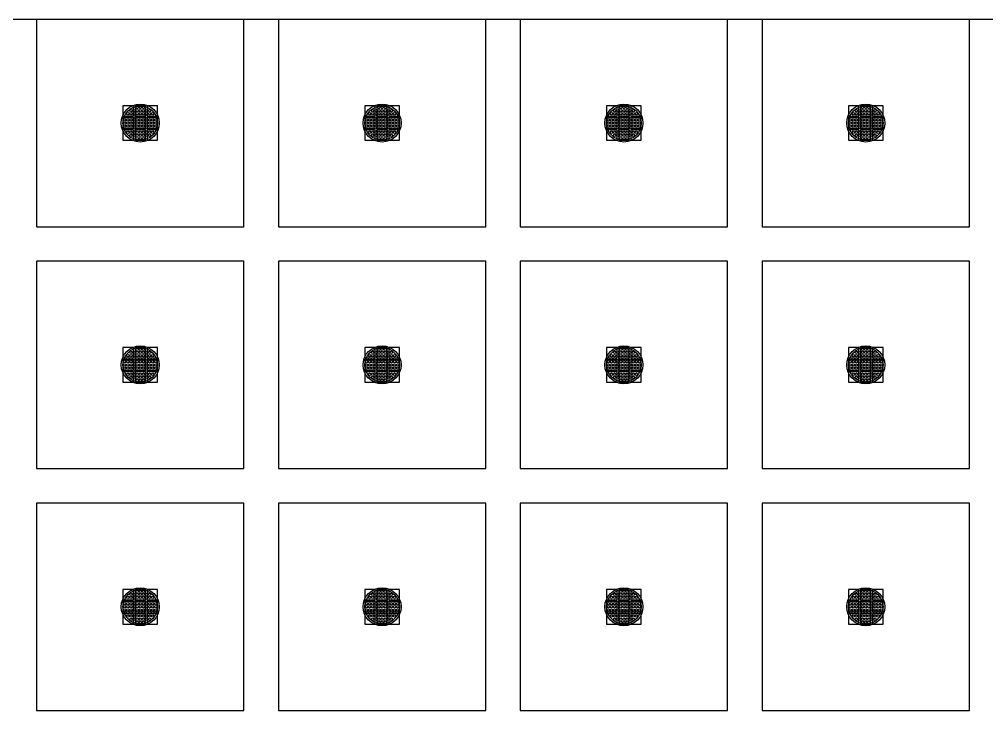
# Model space of a CAD drawing. Extents: x -49 to 54, y -38 to 38.
# Drawn here: x -25.5 to 2.5, y 17.41 to 38 of the extents above; entities that cross this region are included whole.
import ezdxf

# ---------------------------------------------------------------- set-up
doc = ezdxf.new("R2010")
doc.units = 0
for name, color, linetype in [('BACK_LAYER', 5, 'CONTINUOUS'), ('CELL_GRID', 8, 'CONTINUOUS'), ('COND_LAYER_LOWER_ELECTRODE', 6, 'CONTINUOUS'), ('CONDUCTIVE_LAYER_BACK_LAYER', 2, 'CONTINUOUS'), ('EMITTER', 3, 'CONTINUOUS'), ('LOWER_ELECTRODE', 1, 'CONTINUOUS'), ('OUTLINE', 7, 'CONTINUOUS')]:
    doc.layers.add(name, color=color, linetype=linetype)

msp = doc.modelspace()

# ---------------------------------------------------------------- linework, layer by layer
at = {"layer": 'BACK_LAYER'}
for points in [[(-22.5, 35.2), (-22.2, 35.2), (-22.2, 35.5), (-22.5, 35.5)], [(-22.15, 35.2), (-21.85, 35.2), (-21.85, 35.5), (-22.15, 35.5)], [(-21.8, 35.2), (-21.5, 35.2), (-21.5, 35.5), (-21.8, 35.5)], [(-15.5, 35.2), (-15.2, 35.2), (-15.2, 35.5), (-15.5, 35.5)], [(-15.15, 35.2), (-14.85, 35.2), (-14.85, 35.5), (-15.15, 35.5)], [(-14.8, 35.2), (-14.5, 35.2), (-14.5, 35.5), (-14.8, 35.5)], [(-8.5, 35.2), (-8.2, 35.2), (-8.2, 35.5), (-8.5, 35.5)], [(-8.15, 35.2), (-7.85, 35.2), (-7.85, 35.5), (-8.15, 35.5)], [(-7.8, 35.2), (-7.5, 35.2), (-7.5, 35.5), (-7.8, 35.5)], [(-1.5, 35.2), (-1.2, 35.2), (-1.2, 35.5), (-1.5, 35.5)], [(-1.15, 35.2), (-0.85, 35.2), (-0.85, 35.5), (-1.15, 35.5)], [(-0.8, 35.2), (-0.5, 35.2), (-0.5, 35.5), (-0.8, 35.5)], [(-22.5, 34.85), (-22.2, 34.85), (-22.2, 35.15), (-22.5, 35.15)], [(-22.15, 34.85), (-21.85, 34.85), (-21.85, 35.15), (-22.15, 35.15)], [(-21.8, 34.85), (-21.5, 34.85), (-21.5, 35.15), (-21.8, 35.15)], [(-15.5, 34.85), (-15.2, 34.85), (-15.2, 35.15), (-15.5, 35.15)], [(-15.15, 34.85), (-14.85, 34.85), (-14.85, 35.15), (-15.15, 35.15)], [(-14.8, 34.85), (-14.5, 34.85), (-14.5, 35.15), (-14.8, 35.15)], [(-8.5, 34.85), (-8.2, 34.85), (-8.2, 35.15), (-8.5, 35.15)], [(-8.15, 34.85), (-7.85, 34.85), (-7.85, 35.15), (-8.15, 35.15)], [(-7.8, 34.85), (-7.5, 34.85), (-7.5, 35.15), (-7.8, 35.15)], [(-1.5, 34.85), (-1.2, 34.85), (-1.2, 35.15), (-1.5, 35.15)], [(-1.15, 34.85), (-0.85, 34.85), (-0.85, 35.15), (-1.15, 35.15)], [(-0.8, 34.85), (-0.5, 34.85), (-0.5, 35.15), (-0.8, 35.15)], [(-22.5, 34.5), (-22.2, 34.5), (-22.2, 34.8), (-22.5, 34.8)], [(-22.15, 34.5), (-21.85, 34.5), (-21.85, 34.8), (-22.15, 34.8)], [(-21.8, 34.5), (-21.5, 34.5), (-21.5, 34.8), (-21.8, 34.8)], [(-15.5, 34.5), (-15.2, 34.5), (-15.2, 34.8), (-15.5, 34.8)], [(-15.15, 34.5), (-14.85, 34.5), (-14.85, 34.8), (-15.15, 34.8)], [(-14.8, 34.5), (-14.5, 34.5), (-14.5, 34.8), (-14.8, 34.8)], [(-8.5, 34.5), (-8.2, 34.5), (-8.2, 34.8), (-8.5, 34.8)], [(-8.15, 34.5), (-7.85, 34.5), (-7.85, 34.8), (-8.15, 34.8)], [(-7.8, 34.5), (-7.5, 34.5), (-7.5, 34.8), (-7.8, 34.8)], [(-1.5, 34.5), (-1.2, 34.5), (-1.2, 34.8), (-1.5, 34.8)], [(-1.15, 34.5), (-0.85, 34.5), (-0.85, 34.8), (-1.15, 34.8)], [(-0.8, 34.5), (-0.5, 34.5), (-0.5, 34.8), (-0.8, 34.8)], [(-22.5, 28.2), (-22.2, 28.2), (-22.2, 28.5), (-22.5, 28.5)], [(-22.15, 28.2), (-21.85, 28.2), (-21.85, 28.5), (-22.15, 28.5)], [(-21.8, 28.2), (-21.5, 28.2), (-21.5, 28.5), (-21.8, 28.5)], [(-15.5, 28.2), (-15.2, 28.2), (-15.2, 28.5), (-15.5, 28.5)], [(-15.15, 28.2), (-14.85, 28.2), (-14.85, 28.5), (-15.15, 28.5)], [(-14.8, 28.2), (-14.5, 28.2), (-14.5, 28.5), (-14.8, 28.5)], [(-8.5, 28.2), (-8.2, 28.2), (-8.2, 28.5), (-8.5, 28.5)], [(-8.15, 28.2), (-7.85, 28.2), (-7.85, 28.5), (-8.15, 28.5)], [(-7.8, 28.2), (-7.5, 28.2), (-7.5, 28.5), (-7.8, 28.5)], [(-1.5, 28.2), (-1.2, 28.2), (-1.2, 28.5), (-1.5, 28.5)], [(-1.15, 28.2), (-0.85, 28.2), (-0.85, 28.5), (-1.15, 28.5)], [(-0.8, 28.2), (-0.5, 28.2), (-0.5, 28.5), (-0.8, 28.5)], [(-22.5, 27.85), (-22.2, 27.85), (-22.2, 28.15), (-22.5, 28.15)], [(-22.15, 27.85), (-21.85, 27.85), (-21.85, 28.15), (-22.15, 28.15)], [(-21.8, 27.85), (-21.5, 27.85), (-21.5, 28.15), (-21.8, 28.15)], [(-15.5, 27.85), (-15.2, 27.85), (-15.2, 28.15), (-15.5, 28.15)], [(-15.15, 27.85), (-14.85, 27.85), (-14.85, 28.15), (-15.15, 28.15)], [(-14.8, 27.85), (-14.5, 27.85), (-14.5, 28.15), (-14.8, 28.15)], [(-8.5, 27.85), (-8.2, 27.85), (-8.2, 28.15), (-8.5, 28.15)], [(-8.15, 27.85), (-7.85, 27.85), (-7.85, 28.15), (-8.15, 28.15)], [(-7.8, 27.85), (-7.5, 27.85), (-7.5, 28.15), (-7.8, 28.15)], [(-1.5, 27.85), (-1.2, 27.85), (-1.2, 28.15), (-1.5, 28.15)], [(-1.15, 27.85), (-0.85, 27.85), (-0.85, 28.15), (-1.15, 28.15)], [(-0.8, 27.85), (-0.5, 27.85), (-0.5, 28.15), (-0.8, 28.15)], [(-22.5, 27.5), (-22.2, 27.5), (-22.2, 27.8), (-22.5, 27.8)], [(-22.15, 27.5), (-21.85, 27.5), (-21.85, 27.8), (-22.15, 27.8)], [(-21.8, 27.5), (-21.5, 27.5), (-21.5, 27.8), (-21.8, 27.8)], [(-15.5, 27.5), (-15.2, 27.5), (-15.2, 27.8), (-15.5, 27.8)], [(-15.15, 27.5), (-14.85, 27.5), (-14.85, 27.8), (-15.15, 27.8)], [(-14.8, 27.5), (-14.5, 27.5), (-14.5, 27.8), (-14.8, 27.8)], [(-8.5, 27.5), (-8.2, 27.5), (-8.2, 27.8), (-8.5, 27.8)], [(-8.15, 27.5), (-7.85, 27.5), (-7.85, 27.8), (-8.15, 27.8)], [(-7.8, 27.5), (-7.5, 27.5), (-7.5, 27.8), (-7.8, 27.8)], [(-1.5, 27.5), (-1.2, 27.5), (-1.2, 27.8), (-1.5, 27.8)], [(-1.15, 27.5), (-0.85, 27.5), (-0.85, 27.8), (-1.15, 27.8)], [(-0.8, 27.5), (-0.5, 27.5), (-0.5, 27.8), (-0.8, 27.8)], [(-22.5, 21.2), (-22.2, 21.2), (-22.2, 21.5), (-22.5, 21.5)], [(-22.15, 21.2), (-21.85, 21.2), (-21.85, 21.5), (-22.15, 21.5)], [(-21.8, 21.2), (-21.5, 21.2), (-21.5, 21.5), (-21.8, 21.5)], [(-15.5, 21.2), (-15.2, 21.2), (-15.2, 21.5), (-15.5, 21.5)], [(-15.15, 21.2), (-14.85, 21.2), (-14.85, 21.5), (-15.15, 21.5)], [(-14.8, 21.2), (-14.5, 21.2), (-14.5, 21.5), (-14.8, 21.5)], [(-8.5, 21.2), (-8.2, 21.2), (-8.2, 21.5), (-8.5, 21.5)], [(-8.15, 21.2), (-7.85, 21.2), (-7.85, 21.5), (-8.15, 21.5)], [(-7.8, 21.2), (-7.5, 21.2), (-7.5, 21.5), (-7.8, 21.5)], [(-1.5, 21.2), (-1.2, 21.2), (-1.2, 21.5), (-1.5, 21.5)], [(-1.15, 21.2), (-0.85, 21.2), (-0.85, 21.5), (-1.15, 21.5)], [(-0.8, 21.2), (-0.5, 21.2), (-0.5, 21.5), (-0.8, 21.5)], [(-22.5, 20.85), (-22.2, 20.85), (-22.2, 21.15), (-22.5, 21.15)], [(-22.15, 20.85), (-21.85, 20.85), (-21.85, 21.15), (-22.15, 21.15)], [(-21.8, 20.85), (-21.5, 20.85), (-21.5, 21.15), (-21.8, 21.15)], [(-15.5, 20.85), (-15.2, 20.85), (-15.2, 21.15), (-15.5, 21.15)], [(-15.15, 20.85), (-14.85, 20.85), (-14.85, 21.15), (-15.15, 21.15)], [(-14.8, 20.85), (-14.5, 20.85), (-14.5, 21.15), (-14.8, 21.15)], [(-8.5, 20.85), (-8.2, 20.85), (-8.2, 21.15), (-8.5, 21.15)], [(-8.15, 20.85), (-7.85, 20.85), (-7.85, 21.15), (-8.15, 21.15)], [(-7.8, 20.85), (-7.5, 20.85), (-7.5, 21.15), (-7.8, 21.15)], [(-1.5, 20.85), (-1.2, 20.85), (-1.2, 21.15), (-1.5, 21.15)], [(-1.15, 20.85), (-0.85, 20.85), (-0.85, 21.15), (-1.15, 21.15)], [(-0.8, 20.85), (-0.5, 20.85), (-0.5, 21.15), (-0.8, 21.15)], [(-22.5, 20.5), (-22.2, 20.5), (-22.2, 20.8), (-22.5, 20.8)], [(-22.15, 20.5), (-21.85, 20.5), (-21.85, 20.8), (-22.15, 20.8)], [(-21.8, 20.5), (-21.5, 20.5), (-21.5, 20.8), (-21.8, 20.8)], [(-15.5, 20.5), (-15.2, 20.5), (-15.2, 20.8), (-15.5, 20.8)], [(-15.15, 20.5), (-14.85, 20.5), (-14.85, 20.8), (-15.15, 20.8)], [(-14.8, 20.5), (-14.5, 20.5), (-14.5, 20.8), (-14.8, 20.8)], [(-8.5, 20.5), (-8.2, 20.5), (-8.2, 20.8), (-8.5, 20.8)], [(-8.15, 20.5), (-7.85, 20.5), (-7.85, 20.8), (-8.15, 20.8)], [(-7.8, 20.5), (-7.5, 20.5), (-7.5, 20.8), (-7.8, 20.8)], [(-1.5, 20.5), (-1.2, 20.5), (-1.2, 20.8), (-1.5, 20.8)], [(-1.15, 20.5), (-0.85, 20.5), (-0.85, 20.8), (-1.15, 20.8)], [(-0.8, 20.5), (-0.5, 20.5), (-0.5, 20.8), (-0.8, 20.8)]]:
    msp.add_lwpolyline(points, close=True, dxfattribs=at)
at = {"layer": 'CELL_GRID'}
for points in [[(-25, 32), (-19, 32), (-19, 38), (-25, 38)], [(-18, 32), (-12, 32), (-12, 38), (-18, 38)], [(-11, 32), (-5, 32), (-5, 38), (-11, 38)], [(-4, 32), (2, 32), (2, 38), (-4, 38)], [(-25, 25), (-19, 25), (-19, 31), (-25, 31)], [(-18, 25), (-12, 25), (-12, 31), (-18, 31)], [(-11, 25), (-5, 25), (-5, 31), (-11, 31)], [(-4, 25), (2, 25), (2, 31), (-4, 31)], [(-25, 18), (-19, 18), (-19, 24), (-25, 24)], [(-18, 18), (-12, 18), (-12, 24), (-18, 24)], [(-11, 18), (-5, 18), (-5, 24), (-11, 24)], [(-4, 18), (2, 18), (2, 24), (-4, 24)]]:
    msp.add_lwpolyline(points, close=True, dxfattribs=at)
at = {"layer": 'COND_LAYER_LOWER_ELECTRODE'}
for centre in [(-22, 35), (-15, 35), (-8, 35), (-1, 35), (-22, 28), (-15, 28), (-8, 28), (-1, 28), (-22, 21), (-15, 21), (-8, 21), (-1, 21)]:
    msp.add_circle(centre, 0.55, dxfattribs=at)
at = {"layer": 'CONDUCTIVE_LAYER_BACK_LAYER'}
msp.add_lwpolyline([(-49.4, -38), (54.4, -38), (54.4, 38), (-49.4, 38)], close=True, dxfattribs=at)
at = {"layer": 'EMITTER'}
for centre in [(-22, 35), (-15, 35), (-8, 35), (-1, 35), (-22, 28), (-15, 28), (-8, 28), (-1, 28), (-22, 21), (-15, 21), (-8, 21), (-1, 21)]:
    msp.add_circle(centre, 0.5, dxfattribs=at)
at = {"layer": 'LOWER_ELECTRODE'}
for centre in [(-22.36, 35.27), (-22.27, 35.36), (-22.27, 35.27), (-22.18, 35.36), (-22.18, 35.27), (-22.09, 35.45), (-22.09, 35.36), (-22.09, 35.27), (-22, 35.45), (-22, 35.36), (-22, 35.27), (-21.91, 35.45), (-21.91, 35.36), (-21.91, 35.27), (-21.82, 35.36), (-21.82, 35.27), (-21.73, 35.36), (-21.73, 35.27), (-21.64, 35.27), (-15.36, 35.27), (-15.27, 35.36), (-15.27, 35.27), (-15.18, 35.36), (-15.18, 35.27), (-15.09, 35.45), (-15.09, 35.36), (-15.09, 35.27), (-15, 35.45), (-15, 35.36), (-15, 35.27), (-14.91, 35.45), (-14.91, 35.36), (-14.91, 35.27), (-14.82, 35.36), (-14.82, 35.27), (-14.73, 35.36), (-14.73, 35.27), (-14.64, 35.27), (-8.36, 35.27), (-8.27, 35.36), (-8.27, 35.27), (-8.18, 35.36), (-8.18, 35.27), (-8.09, 35.45), (-8.09, 35.36), (-8.09, 35.27), (-8, 35.45), (-8, 35.36), (-8, 35.27), (-7.91, 35.45), (-7.91, 35.36), (-7.91, 35.27), (-7.82, 35.36), (-7.82, 35.27), (-7.73, 35.36), (-7.73, 35.27), (-7.64, 35.27), (-1.36, 35.27), (-1.27, 35.36), (-1.27, 35.27), (-1.18, 35.36), (-1.18, 35.27), (-1.09, 35.45), (-1.09, 35.36), (-1.09, 35.27), (-1, 35.45), (-1, 35.36), (-1, 35.27), (-0.91, 35.45), (-0.91, 35.36), (-0.91, 35.27), (-0.82, 35.36), (-0.82, 35.27), (-0.73, 35.36), (-0.73, 35.27), (-0.64, 35.27), (-22.45, 35.09), (-22.45, 35), (-22.36, 35.18), (-22.36, 35.09), (-22.36, 35), (-22.27, 35.18), (-22.27, 35.09), (-22.27, 35), (-22.18, 35.18), (-22.18, 35.09), (-22.18, 35), (-22.09, 35.18), (-22.09, 35.09), (-22.09, 35), (-22, 35.18), (-22, 35.09), (-22, 35), (-21.91, 35.18), (-21.91, 35.09), (-21.91, 35), (-21.82, 35.18), (-21.82, 35.09), (-21.82, 35), (-21.73, 35.18), (-21.73, 35.09), (-21.73, 35), (-21.64, 35.18), (-21.64, 35.09), (-21.64, 35), (-21.55, 35.09), (-21.55, 35), (-15.45, 35.09), (-15.45, 35), (-15.36, 35.18), (-15.36, 35.09), (-15.36, 35), (-15.27, 35.18), (-15.27, 35.09), (-15.27, 35), (-15.18, 35.18), (-15.18, 35.09), (-15.18, 35), (-15.09, 35.18), (-15.09, 35.09), (-15.09, 35), (-15, 35.18), (-15, 35.09), (-15, 35), (-14.91, 35.18), (-14.91, 35.09), (-14.91, 35), (-14.82, 35.18), (-14.82, 35.09), (-14.82, 35), (-14.73, 35.18), (-14.73, 35.09), (-14.73, 35), (-14.64, 35.18), (-14.64, 35.09), (-14.64, 35), (-14.55, 35.09), (-14.55, 35), (-8.45, 35.09), (-8.45, 35), (-8.36, 35.18), (-8.36, 35.09), (-8.36, 35), (-8.27, 35.18), (-8.27, 35.09), (-8.27, 35), (-8.18, 35.18), (-8.18, 35.09), (-8.18, 35), (-8.09, 35.18), (-8.09, 35.09), (-8.09, 35), (-8, 35.18), (-8, 35.09), (-8, 35), (-7.91, 35.18), (-7.91, 35.09), (-7.91, 35), (-7.82, 35.18), (-7.82, 35.09), (-7.82, 35), (-7.73, 35.18), (-7.73, 35.09), (-7.73, 35), (-7.64, 35.18), (-7.64, 35.09), (-7.64, 35), (-7.55, 35.09), (-7.55, 35), (-1.45, 35.09), (-1.45, 35), (-1.36, 35.18), (-1.36, 35.09), (-1.36, 35), (-1.27, 35.18), (-1.27, 35.09), (-1.27, 35), (-1.18, 35.18), (-1.18, 35.09), (-1.18, 35), (-1.09, 35.18), (-1.09, 35.09), (-1.09, 35), (-1, 35.18), (-1, 35.09), (-1, 35), (-0.91, 35.18), (-0.91, 35.09), (-0.91, 35), (-0.82, 35.18), (-0.82, 35.09), (-0.82, 35), (-0.73, 35.18), (-0.73, 35.09), (-0.73, 35), (-0.64, 35.18), (-0.64, 35.09), (-0.64, 35), (-0.55, 35.09), (-0.55, 35), (-22.45, 34.91), (-22.36, 34.91), (-22.36, 34.82), (-22.36, 34.73), (-22.27, 34.91), (-22.27, 34.82), (-22.27, 34.73), (-22.18, 34.91), (-22.18, 34.82), (-22.18, 34.73), (-22.09, 34.91), (-22.09, 34.82), (-22.09, 34.73), (-22, 34.91), (-22, 34.82), (-22, 34.73), (-21.91, 34.91), (-21.91, 34.82), (-21.91, 34.73), (-21.82, 34.91), (-21.82, 34.82), (-21.82, 34.73), (-21.73, 34.91), (-21.73, 34.82), (-21.73, 34.73), (-21.64, 34.91), (-21.64, 34.82), (-21.64, 34.73), (-21.55, 34.91), (-15.45, 34.91), (-15.36, 34.91), (-15.36, 34.82), (-15.36, 34.73), (-15.27, 34.91), (-15.27, 34.82), (-15.27, 34.73), (-15.18, 34.91), (-15.18, 34.82), (-15.18, 34.73), (-15.09, 34.91), (-15.09, 34.82), (-15.09, 34.73), (-15, 34.91), (-15, 34.82), (-15, 34.73), (-14.91, 34.91), (-14.91, 34.82), (-14.91, 34.73), (-14.82, 34.91), (-14.82, 34.82), (-14.82, 34.73), (-14.73, 34.91), (-14.73, 34.82), (-14.73, 34.73), (-14.64, 34.91), (-14.64, 34.82), (-14.64, 34.73), (-14.55, 34.91), (-8.45, 34.91), (-8.36, 34.91), (-8.36, 34.82), (-8.36, 34.73), (-8.27, 34.91), (-8.27, 34.82), (-8.27, 34.73), (-8.18, 34.91), (-8.18, 34.82), (-8.18, 34.73), (-8.09, 34.91), (-8.09, 34.82), (-8.09, 34.73), (-8, 34.91), (-8, 34.82), (-8, 34.73), (-7.91, 34.91), (-7.91, 34.82), (-7.91, 34.73), (-7.82, 34.91), (-7.82, 34.82), (-7.82, 34.73), (-7.73, 34.91), (-7.73, 34.82), (-7.73, 34.73), (-7.64, 34.91), (-7.64, 34.82), (-7.64, 34.73), (-7.55, 34.91), (-1.45, 34.91), (-1.36, 34.91), (-1.36, 34.82), (-1.36, 34.73), (-1.27, 34.91), (-1.27, 34.82), (-1.27, 34.73), (-1.18, 34.91), (-1.18, 34.82), (-1.18, 34.73), (-1.09, 34.91), (-1.09, 34.82), (-1.09, 34.73), (-1, 34.91), (-1, 34.82), (-1, 34.73), (-0.91, 34.91), (-0.91, 34.82), (-0.91, 34.73), (-0.82, 34.91), (-0.82, 34.82), (-0.82, 34.73), (-0.73, 34.91), (-0.73, 34.82), (-0.73, 34.73), (-0.64, 34.91), (-0.64, 34.82), (-0.64, 34.73), (-0.55, 34.91), (-22.27, 34.64), (-22.18, 34.64), (-22.09, 34.64), (-22.09, 34.55), (-22, 34.64), (-22, 34.55), (-21.91, 34.64), (-21.91, 34.55), (-21.82, 34.64), (-21.73, 34.64), (-15.27, 34.64), (-15.18, 34.64), (-15.09, 34.64), (-15.09, 34.55), (-15, 34.64), (-15, 34.55), (-14.91, 34.64), (-14.91, 34.55), (-14.82, 34.64), (-14.73, 34.64), (-8.27, 34.64), (-8.18, 34.64), (-8.09, 34.64), (-8.09, 34.55), (-8, 34.64), (-8, 34.55), (-7.91, 34.64), (-7.91, 34.55), (-7.82, 34.64), (-7.73, 34.64), (-1.27, 34.64), (-1.18, 34.64), (-1.09, 34.64), (-1.09, 34.55), (-1, 34.64), (-1, 34.55), (-0.91, 34.64), (-0.91, 34.55), (-0.82, 34.64), (-0.73, 34.64), (-22.36, 28.27), (-22.27, 28.36), (-22.27, 28.27), (-22.18, 28.36), (-22.18, 28.27), (-22.09, 28.45), (-22.09, 28.36), (-22.09, 28.27), (-22, 28.45), (-22, 28.36), (-22, 28.27), (-21.91, 28.45), (-21.91, 28.36), (-21.91, 28.27), (-21.82, 28.36), (-21.82, 28.27), (-21.73, 28.36), (-21.73, 28.27), (-21.64, 28.27), (-15.36, 28.27), (-15.27, 28.36), (-15.27, 28.27), (-15.18, 28.36), (-15.18, 28.27), (-15.09, 28.45), (-15.09, 28.36), (-15.09, 28.27), (-15, 28.45), (-15, 28.36), (-15, 28.27), (-14.91, 28.45), (-14.91, 28.36), (-14.91, 28.27), (-14.82, 28.36), (-14.82, 28.27), (-14.73, 28.36), (-14.73, 28.27), (-14.64, 28.27), (-8.36, 28.27), (-8.27, 28.36), (-8.27, 28.27), (-8.18, 28.36), (-8.18, 28.27), (-8.09, 28.45), (-8.09, 28.36), (-8.09, 28.27), (-8, 28.45), (-8, 28.36), (-8, 28.27), (-7.91, 28.45), (-7.91, 28.36), (-7.91, 28.27), (-7.82, 28.36), (-7.82, 28.27), (-7.73, 28.36), (-7.73, 28.27), (-7.64, 28.27), (-1.36, 28.27), (-1.27, 28.36), (-1.27, 28.27), (-1.18, 28.36), (-1.18, 28.27), (-1.09, 28.45), (-1.09, 28.36), (-1.09, 28.27), (-1, 28.45), (-1, 28.36), (-1, 28.27), (-0.91, 28.45), (-0.91, 28.36), (-0.91, 28.27), (-0.82, 28.36), (-0.82, 28.27), (-0.73, 28.36), (-0.73, 28.27), (-0.64, 28.27), (-22.45, 28.09), (-22.45, 28), (-22.36, 28.18), (-22.36, 28.09), (-22.36, 28), (-22.27, 28.18), (-22.27, 28.09), (-22.27, 28), (-22.18, 28.18), (-22.18, 28.09), (-22.18, 28), (-22.09, 28.18), (-22.09, 28.09), (-22.09, 28), (-22, 28.18), (-22, 28.09), (-22, 28), (-21.91, 28.18), (-21.91, 28.09), (-21.91, 28), (-21.82, 28.18), (-21.82, 28.09), (-21.82, 28), (-21.73, 28.18), (-21.73, 28.09), (-21.73, 28), (-21.64, 28.18), (-21.64, 28.09), (-21.64, 28), (-21.55, 28.09), (-21.55, 28), (-15.45, 28.09), (-15.45, 28), (-15.36, 28.18), (-15.36, 28.09), (-15.36, 28), (-15.27, 28.18), (-15.27, 28.09), (-15.27, 28), (-15.18, 28.18), (-15.18, 28.09), (-15.18, 28), (-15.09, 28.18), (-15.09, 28.09), (-15.09, 28), (-15, 28.18), (-15, 28.09), (-15, 28), (-14.91, 28.18), (-14.91, 28.09), (-14.91, 28), (-14.82, 28.18), (-14.82, 28.09), (-14.82, 28), (-14.73, 28.18), (-14.73, 28.09), (-14.73, 28), (-14.64, 28.18), (-14.64, 28.09), (-14.64, 28), (-14.55, 28.09), (-14.55, 28), (-8.45, 28.09), (-8.45, 28), (-8.36, 28.18), (-8.36, 28.09), (-8.36, 28), (-8.27, 28.18), (-8.27, 28.09), (-8.27, 28), (-8.18, 28.18), (-8.18, 28.09), (-8.18, 28), (-8.09, 28.18), (-8.09, 28.09), (-8.09, 28), (-8, 28.18), (-8, 28.09), (-8, 28), (-7.91, 28.18), (-7.91, 28.09), (-7.91, 28), (-7.82, 28.18), (-7.82, 28.09), (-7.82, 28), (-7.73, 28.18), (-7.73, 28.09), (-7.73, 28), (-7.64, 28.18), (-7.64, 28.09), (-7.64, 28), (-7.55, 28.09), (-7.55, 28), (-1.45, 28.09), (-1.45, 28), (-1.36, 28.18), (-1.36, 28.09), (-1.36, 28), (-1.27, 28.18), (-1.27, 28.09), (-1.27, 28), (-1.18, 28.18), (-1.18, 28.09), (-1.18, 28), (-1.09, 28.18), (-1.09, 28.09), (-1.09, 28), (-1, 28.18), (-1, 28.09), (-1, 28), (-0.91, 28.18), (-0.91, 28.09), (-0.91, 28), (-0.82, 28.18), (-0.82, 28.09), (-0.82, 28), (-0.73, 28.18), (-0.73, 28.09), (-0.73, 28), (-0.64, 28.18), (-0.64, 28.09), (-0.64, 28), (-0.55, 28.09), (-0.55, 28), (-22.45, 27.91), (-22.36, 27.91), (-22.36, 27.82), (-22.36, 27.73), (-22.27, 27.91), (-22.27, 27.82), (-22.27, 27.73), (-22.18, 27.91), (-22.18, 27.82), (-22.18, 27.73), (-22.09, 27.91), (-22.09, 27.82), (-22.09, 27.73), (-22, 27.91), (-22, 27.82), (-22, 27.73), (-21.91, 27.91), (-21.91, 27.82), (-21.91, 27.73), (-21.82, 27.91), (-21.82, 27.82), (-21.82, 27.73), (-21.73, 27.91), (-21.73, 27.82), (-21.73, 27.73), (-21.64, 27.91), (-21.64, 27.82), (-21.64, 27.73), (-21.55, 27.91), (-15.45, 27.91), (-15.36, 27.91), (-15.36, 27.82), (-15.36, 27.73), (-15.27, 27.91), (-15.27, 27.82), (-15.27, 27.73), (-15.18, 27.91), (-15.18, 27.82), (-15.18, 27.73), (-15.09, 27.91), (-15.09, 27.82), (-15.09, 27.73), (-15, 27.91), (-15, 27.82), (-15, 27.73), (-14.91, 27.91), (-14.91, 27.82), (-14.91, 27.73), (-14.82, 27.91), (-14.82, 27.82), (-14.82, 27.73), (-14.73, 27.91), (-14.73, 27.82), (-14.73, 27.73), (-14.64, 27.91), (-14.64, 27.82), (-14.64, 27.73), (-14.55, 27.91), (-8.45, 27.91), (-8.36, 27.91), (-8.36, 27.82), (-8.36, 27.73), (-8.27, 27.91), (-8.27, 27.82), (-8.27, 27.73), (-8.18, 27.91), (-8.18, 27.82), (-8.18, 27.73), (-8.09, 27.91), (-8.09, 27.82), (-8.09, 27.73), (-8, 27.91), (-8, 27.82), (-8, 27.73), (-7.91, 27.91), (-7.91, 27.82), (-7.91, 27.73), (-7.82, 27.91), (-7.82, 27.82), (-7.82, 27.73), (-7.73, 27.91), (-7.73, 27.82), (-7.73, 27.73), (-7.64, 27.91), (-7.64, 27.82), (-7.64, 27.73), (-7.55, 27.91), (-1.45, 27.91), (-1.36, 27.91), (-1.36, 27.82), (-1.36, 27.73), (-1.27, 27.91), (-1.27, 27.82), (-1.27, 27.73), (-1.18, 27.91), (-1.18, 27.82), (-1.18, 27.73), (-1.09, 27.91), (-1.09, 27.82), (-1.09, 27.73), (-1, 27.91), (-1, 27.82), (-1, 27.73), (-0.91, 27.91), (-0.91, 27.82), (-0.91, 27.73), (-0.82, 27.91), (-0.82, 27.82), (-0.82, 27.73), (-0.73, 27.91), (-0.73, 27.82), (-0.73, 27.73), (-0.64, 27.91), (-0.64, 27.82), (-0.64, 27.73), (-0.55, 27.91), (-22.27, 27.64), (-22.18, 27.64), (-22.09, 27.64), (-22.09, 27.55), (-22, 27.64), (-22, 27.55), (-21.91, 27.64), (-21.91, 27.55), (-21.82, 27.64), (-21.73, 27.64), (-15.27, 27.64), (-15.18, 27.64), (-15.09, 27.64), (-15.09, 27.55), (-15, 27.64), (-15, 27.55), (-14.91, 27.64), (-14.91, 27.55), (-14.82, 27.64), (-14.73, 27.64), (-8.27, 27.64), (-8.18, 27.64), (-8.09, 27.64), (-8.09, 27.55), (-8, 27.64), (-8, 27.55), (-7.91, 27.64), (-7.91, 27.55), (-7.82, 27.64), (-7.73, 27.64), (-1.27, 27.64), (-1.18, 27.64), (-1.09, 27.64), (-1.09, 27.55), (-1, 27.64), (-1, 27.55), (-0.91, 27.64), (-0.91, 27.55), (-0.82, 27.64), (-0.73, 27.64), (-22.36, 21.27), (-22.27, 21.36), (-22.27, 21.27), (-22.18, 21.36), (-22.18, 21.27), (-22.09, 21.45), (-22.09, 21.36), (-22.09, 21.27), (-22, 21.45), (-22, 21.36), (-22, 21.27), (-21.91, 21.45), (-21.91, 21.36), (-21.91, 21.27), (-21.82, 21.36), (-21.82, 21.27), (-21.73, 21.36), (-21.73, 21.27), (-21.64, 21.27), (-15.36, 21.27), (-15.27, 21.36), (-15.27, 21.27), (-15.18, 21.36), (-15.18, 21.27), (-15.09, 21.45), (-15.09, 21.36), (-15.09, 21.27), (-15, 21.45), (-15, 21.36), (-15, 21.27), (-14.91, 21.45), (-14.91, 21.36), (-14.91, 21.27), (-14.82, 21.36), (-14.82, 21.27), (-14.73, 21.36), (-14.73, 21.27), (-14.64, 21.27), (-8.36, 21.27), (-8.27, 21.36), (-8.27, 21.27), (-8.18, 21.36), (-8.18, 21.27), (-8.09, 21.45), (-8.09, 21.36), (-8.09, 21.27), (-8, 21.45), (-8, 21.36), (-8, 21.27), (-7.91, 21.45), (-7.91, 21.36), (-7.91, 21.27), (-7.82, 21.36), (-7.82, 21.27), (-7.73, 21.36), (-7.73, 21.27), (-7.64, 21.27), (-1.36, 21.27), (-1.27, 21.36), (-1.27, 21.27), (-1.18, 21.36), (-1.18, 21.27), (-1.09, 21.45), (-1.09, 21.36), (-1.09, 21.27), (-1, 21.45), (-1, 21.36), (-1, 21.27), (-0.91, 21.45), (-0.91, 21.36), (-0.91, 21.27), (-0.82, 21.36), (-0.82, 21.27), (-0.73, 21.36), (-0.73, 21.27), (-0.64, 21.27), (-22.45, 21.09), (-22.45, 21), (-22.36, 21.18), (-22.36, 21.09), (-22.36, 21), (-22.27, 21.18), (-22.27, 21.09), (-22.27, 21), (-22.18, 21.18), (-22.18, 21.09), (-22.18, 21), (-22.09, 21.18), (-22.09, 21.09), (-22.09, 21), (-22, 21.18), (-22, 21.09), (-22, 21), (-21.91, 21.18), (-21.91, 21.09), (-21.91, 21), (-21.82, 21.18), (-21.82, 21.09), (-21.82, 21), (-21.73, 21.18), (-21.73, 21.09), (-21.73, 21), (-21.64, 21.18), (-21.64, 21.09), (-21.64, 21), (-21.55, 21.09), (-21.55, 21), (-15.45, 21.09), (-15.45, 21), (-15.36, 21.18), (-15.36, 21.09), (-15.36, 21), (-15.27, 21.18), (-15.27, 21.09), (-15.27, 21), (-15.18, 21.18), (-15.18, 21.09), (-15.18, 21), (-15.09, 21.18), (-15.09, 21.09), (-15.09, 21), (-15, 21.18), (-15, 21.09), (-15, 21), (-14.91, 21.18), (-14.91, 21.09), (-14.91, 21), (-14.82, 21.18), (-14.82, 21.09), (-14.82, 21), (-14.73, 21.18), (-14.73, 21.09), (-14.73, 21), (-14.64, 21.18), (-14.64, 21.09), (-14.64, 21), (-14.55, 21.09), (-14.55, 21), (-8.45, 21.09), (-8.45, 21), (-8.36, 21.18), (-8.36, 21.09), (-8.36, 21), (-8.27, 21.18), (-8.27, 21.09), (-8.27, 21), (-8.18, 21.18), (-8.18, 21.09), (-8.18, 21), (-8.09, 21.18), (-8.09, 21.09), (-8.09, 21), (-8, 21.18), (-8, 21.09), (-8, 21), (-7.91, 21.18), (-7.91, 21.09), (-7.91, 21), (-7.82, 21.18), (-7.82, 21.09), (-7.82, 21), (-7.73, 21.18), (-7.73, 21.09), (-7.73, 21), (-7.64, 21.18), (-7.64, 21.09), (-7.64, 21), (-7.55, 21.09), (-7.55, 21), (-1.45, 21.09), (-1.45, 21), (-1.36, 21.18), (-1.36, 21.09), (-1.36, 21), (-1.27, 21.18), (-1.27, 21.09), (-1.27, 21), (-1.18, 21.18), (-1.18, 21.09), (-1.18, 21), (-1.09, 21.18), (-1.09, 21.09), (-1.09, 21), (-1, 21.18), (-1, 21.09), (-1, 21), (-0.91, 21.18), (-0.91, 21.09), (-0.91, 21), (-0.82, 21.18), (-0.82, 21.09), (-0.82, 21), (-0.73, 21.18), (-0.73, 21.09), (-0.73, 21), (-0.64, 21.18), (-0.64, 21.09), (-0.64, 21), (-0.55, 21.09), (-0.55, 21), (-22.45, 20.91), (-22.36, 20.91), (-22.36, 20.82), (-22.36, 20.73), (-22.27, 20.91), (-22.27, 20.82), (-22.27, 20.73), (-22.18, 20.91), (-22.18, 20.82), (-22.18, 20.73), (-22.09, 20.91), (-22.09, 20.82), (-22.09, 20.73), (-22, 20.91), (-22, 20.82), (-22, 20.73), (-21.91, 20.91), (-21.91, 20.82), (-21.91, 20.73), (-21.82, 20.91), (-21.82, 20.82), (-21.82, 20.73), (-21.73, 20.91), (-21.73, 20.82), (-21.73, 20.73), (-21.64, 20.91), (-21.64, 20.82), (-21.64, 20.73), (-21.55, 20.91), (-15.45, 20.91), (-15.36, 20.91), (-15.36, 20.82), (-15.36, 20.73), (-15.27, 20.91), (-15.27, 20.82), (-15.27, 20.73), (-15.18, 20.91), (-15.18, 20.82), (-15.18, 20.73), (-15.09, 20.91), (-15.09, 20.82), (-15.09, 20.73), (-15, 20.91), (-15, 20.82), (-15, 20.73), (-14.91, 20.91), (-14.91, 20.82), (-14.91, 20.73), (-14.82, 20.91), (-14.82, 20.82), (-14.82, 20.73), (-14.73, 20.91), (-14.73, 20.82), (-14.73, 20.73), (-14.64, 20.91), (-14.64, 20.82), (-14.64, 20.73), (-14.55, 20.91), (-8.45, 20.91), (-8.36, 20.91), (-8.36, 20.82), (-8.36, 20.73), (-8.27, 20.91), (-8.27, 20.82), (-8.27, 20.73), (-8.18, 20.91), (-8.18, 20.82), (-8.18, 20.73), (-8.09, 20.91), (-8.09, 20.82), (-8.09, 20.73), (-8, 20.91), (-8, 20.82), (-8, 20.73), (-7.91, 20.91), (-7.91, 20.82), (-7.91, 20.73), (-7.82, 20.91), (-7.82, 20.82), (-7.82, 20.73), (-7.73, 20.91), (-7.73, 20.82), (-7.73, 20.73), (-7.64, 20.91), (-7.64, 20.82), (-7.64, 20.73), (-7.55, 20.91), (-1.45, 20.91), (-1.36, 20.91), (-1.36, 20.82), (-1.36, 20.73), (-1.27, 20.91), (-1.27, 20.82), (-1.27, 20.73), (-1.18, 20.91), (-1.18, 20.82), (-1.18, 20.73), (-1.09, 20.91), (-1.09, 20.82), (-1.09, 20.73), (-1, 20.91), (-1, 20.82), (-1, 20.73), (-0.91, 20.91), (-0.91, 20.82), (-0.91, 20.73), (-0.82, 20.91), (-0.82, 20.82), (-0.82, 20.73), (-0.73, 20.91), (-0.73, 20.82), (-0.73, 20.73), (-0.64, 20.91), (-0.64, 20.82), (-0.64, 20.73), (-0.55, 20.91), (-22.27, 20.64), (-22.18, 20.64), (-22.09, 20.64), (-22.09, 20.55), (-22, 20.64), (-22, 20.55), (-21.91, 20.64), (-21.91, 20.55), (-21.82, 20.64), (-21.73, 20.64), (-15.27, 20.64), (-15.18, 20.64), (-15.09, 20.64), (-15.09, 20.55), (-15, 20.64), (-15, 20.55), (-14.91, 20.64), (-14.91, 20.55), (-14.82, 20.64), (-14.73, 20.64), (-8.27, 20.64), (-8.18, 20.64), (-8.09, 20.64), (-8.09, 20.55), (-8, 20.64), (-8, 20.55), (-7.91, 20.64), (-7.91, 20.55), (-7.82, 20.64), (-7.73, 20.64), (-1.27, 20.64), (-1.18, 20.64), (-1.09, 20.64), (-1.09, 20.55), (-1, 20.64), (-1, 20.55), (-0.91, 20.64), (-0.91, 20.55), (-0.82, 20.64), (-0.73, 20.64)]:
    msp.add_circle(centre, 0.035, dxfattribs=at)
at = {"layer": 'OUTLINE'}
msp.add_lwpolyline([(-49.4, -38), (54.4, -38), (54.4, 38), (-49.4, 38)], close=True, dxfattribs=at)

doc.saveas('drawing.dxf')
